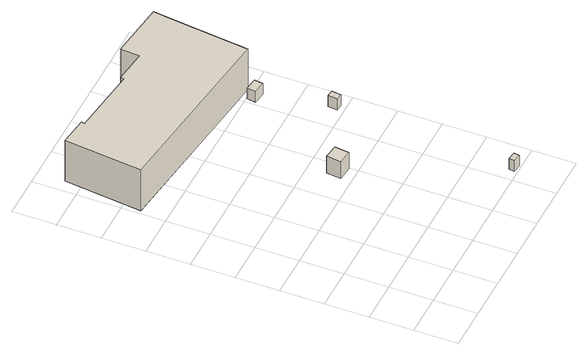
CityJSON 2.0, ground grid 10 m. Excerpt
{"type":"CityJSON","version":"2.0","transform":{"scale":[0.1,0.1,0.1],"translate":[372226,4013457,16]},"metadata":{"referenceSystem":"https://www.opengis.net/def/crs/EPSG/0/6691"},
"CityObjects":{
"building1":{"type":"Building","attributes":{"枝番":1,"利根川水系渡良瀬川洪水浸水想定区域（計画規模）.規模":"L1","利根川水系渡良瀬川洪水浸水想定区域（計画規模）.浸水ランク":"2","利根川水系渡良瀬川洪水浸水想定区域（計画規模）.浸水深":0.61,"利根川水系渡良瀬川洪水浸水想定区域（計画規模）.継続時間":2.9,"利根川水系渡良瀬川洪水浸水想定区域（想定最大規模）.規模":"L2","利根川水系渡良瀬川洪水浸水想定区域（想定最大規模）.浸水ランク":"2","利根川水系渡良瀬川洪水浸水想定区域（想定最大規模）.浸水深":1.12,"利根川水系渡良瀬川洪水浸水想定区域（想定最大規模）.継続時間":14.2,"利根川水系利根川洪水浸水想定区域（計画規模）.規模":"L1","利根川水系利根川洪水浸水想定区域（計画規模）.浸水ランク":"2","利根川水系利根川洪水浸水想定区域（計画規模）.浸水深":1.5,"利根川水系利根川洪水浸水想定区域（想定最大規模）.規模":"L2","利根川水系利根川洪水浸水想定区域（想定最大規模）.浸水ランク":"3","利根川水系利根川洪水浸水想定区域（想定最大規模）.浸水深":3.73,"measuredHeight":5.1,"BuildingDetails.prefecture":"10","BuildingDetails.city":"10207"},"geometry":[{"type":"Solid","lod":"1","boundaries":[[[[0,1,2,3]],[[2,4,5,3]],[[1,6,4,2]],[[0,7,6,1]],[[3,5,7,0]],[[4,6,7,5]]]]}]},
"building2":{"type":"Building","attributes":{"枝番":1,"利根川水系渡良瀬川洪水浸水想定区域（計画規模）.規模":"L1","利根川水系渡良瀬川洪水浸水想定区域（計画規模）.浸水ランク":"1","利根川水系渡良瀬川洪水浸水想定区域（計画規模）.浸水深":0.45,"利根川水系渡良瀬川洪水浸水想定区域（想定最大規模）.規模":"L2","利根川水系渡良瀬川洪水浸水想定区域（想定最大規模）.浸水ランク":"2","利根川水系渡良瀬川洪水浸水想定区域（想定最大規模）.浸水深":1.01,"利根川水系渡良瀬川洪水浸水想定区域（想定最大規模）.継続時間":8.2,"利根川水系利根川洪水浸水想定区域（計画規模）.規模":"L1","利根川水系利根川洪水浸水想定区域（計画規模）.浸水ランク":"2","利根川水系利根川洪水浸水想定区域（計画規模）.浸水深":1.5,"利根川水系利根川洪水浸水想定区域（想定最大規模）.規模":"L2","利根川水系利根川洪水浸水想定区域（想定最大規模）.浸水ランク":"3","利根川水系利根川洪水浸水想定区域（想定最大規模）.浸水深":3.73,"BuildingDetails.prefecture":"10","BuildingDetails.city":"10207"},"geometry":[{"type":"Solid","lod":"1","boundaries":[[[[8,9,10,11]],[[10,12,13,11]],[[9,14,12,10]],[[8,15,14,9]],[[11,13,15,8]],[[12,14,15,13]]]]}]},
"building3":{"type":"Building","attributes":{"枝番":1,"利根川水系渡良瀬川洪水浸水想定区域（計画規模）.規模":"L1","利根川水系渡良瀬川洪水浸水想定区域（計画規模）.浸水ランク":"2","利根川水系渡良瀬川洪水浸水想定区域（計画規模）.浸水深":0.96,"利根川水系渡良瀬川洪水浸水想定区域（計画規模）.継続時間":4.2,"利根川水系渡良瀬川洪水浸水想定区域（想定最大規模）.規模":"L2","利根川水系渡良瀬川洪水浸水想定区域（想定最大規模）.浸水ランク":"2","利根川水系渡良瀬川洪水浸水想定区域（想定最大規模）.浸水深":1.47,"利根川水系渡良瀬川洪水浸水想定区域（想定最大規模）.継続時間":15.8,"利根川水系矢場川洪水浸水想定区域（想定最大規模）.規模":"L2","利根川水系矢場川洪水浸水想定区域（想定最大規模）.浸水ランク":"1","利根川水系矢場川洪水浸水想定区域（想定最大規模）.浸水深":0.19,"利根川水系多々良川洪水浸水想定区域（想定最大規模）.規模":"L2","利根川水系多々良川洪水浸水想定区域（想定最大規模）.浸水ランク":"1","利根川水系多々良川洪水浸水想定区域（想定最大規模）.浸水深":0.01,"利根川水系利根川洪水浸水想定区域（計画規模）.規模":"L1","利根川水系利根川洪水浸水想定区域（計画規模）.浸水ランク":"2","利根川水系利根川洪水浸水想定区域（計画規模）.浸水深":1.7,"利根川水系利根川洪水浸水想定区域（想定最大規模）.規模":"L2","利根川水系利根川洪水浸水想定区域（想定最大規模）.浸水ランク":"3","利根川水系利根川洪水浸水想定区域（想定最大規模）.浸水深":3.93,"usage":"422","measuredHeight":12.8,"BuildingDetails.prefecture":"10","BuildingDetails.city":"10207","BuildingDetails.surveyYear":2016},"geometry":[{"type":"Solid","lod":"1","boundaries":[[[[16,17,18,19,20,21,22,23,24,25,26,27]],[[26,28,29,27]],[[25,30,28,26]],[[24,31,30,25]],[[23,32,31,24]],[[22,33,32,23]],[[21,34,33,22]],[[20,35,34,21]],[[19,36,35,20]],[[18,37,36,19]],[[17,38,37,18]],[[16,39,38,17]],[[27,29,39,16]],[[28,30,31,32,33,34,35,36,37,38,39,29]]]]}]},
"building4":{"type":"Building","attributes":{"枝番":1,"利根川水系渡良瀬川洪水浸水想定区域（計画規模）.規模":"L1","利根川水系渡良瀬川洪水浸水想定区域（計画規模）.浸水ランク":"2","利根川水系渡良瀬川洪水浸水想定区域（計画規模）.浸水深":0.96,"利根川水系渡良瀬川洪水浸水想定区域（計画規模）.継続時間":4.2,"利根川水系渡良瀬川洪水浸水想定区域（想定最大規模）.規模":"L2","利根川水系渡良瀬川洪水浸水想定区域（想定最大規模）.浸水ランク":"2","利根川水系渡良瀬川洪水浸水想定区域（想定最大規模）.浸水深":1.46,"利根川水系渡良瀬川洪水浸水想定区域（想定最大規模）.継続時間":15.8,"利根川水系矢場川洪水浸水想定区域（想定最大規模）.規模":"L2","利根川水系矢場川洪水浸水想定区域（想定最大規模）.浸水ランク":"1","利根川水系矢場川洪水浸水想定区域（想定最大規模）.浸水深":0.28,"利根川水系利根川洪水浸水想定区域（計画規模）.規模":"L1","利根川水系利根川洪水浸水想定区域（計画規模）.浸水ランク":"2","利根川水系利根川洪水浸水想定区域（計画規模）.浸水深":1.8,"利根川水系利根川洪水浸水想定区域（想定最大規模）.規模":"L2","利根川水系利根川洪水浸水想定区域（想定最大規模）.浸水ランク":"3","利根川水系利根川洪水浸水想定区域（想定最大規模）.浸水深":4.03,"BuildingDetails.prefecture":"10","BuildingDetails.city":"10207"},"geometry":[{"type":"Solid","lod":"1","boundaries":[[[[40,41,42,43]],[[42,44,45,43]],[[41,46,44,42]],[[40,47,46,41]],[[43,45,47,40]],[[44,46,47,45]]]]}]},
"building5":{"type":"Building","attributes":{"枝番":1,"利根川水系渡良瀬川洪水浸水想定区域（計画規模）.規模":"L1","利根川水系渡良瀬川洪水浸水想定区域（計画規模）.浸水ランク":"2","利根川水系渡良瀬川洪水浸水想定区域（計画規模）.浸水深":0.62,"利根川水系渡良瀬川洪水浸水想定区域（計画規模）.継続時間":4.2,"利根川水系渡良瀬川洪水浸水想定区域（想定最大規模）.規模":"L2","利根川水系渡良瀬川洪水浸水想定区域（想定最大規模）.浸水ランク":"2","利根川水系渡良瀬川洪水浸水想定区域（想定最大規模）.浸水深":1.13,"利根川水系渡良瀬川洪水浸水想定区域（想定最大規模）.継続時間":15.8,"利根川水系矢場川洪水浸水想定区域（想定最大規模）.規模":"L2","利根川水系矢場川洪水浸水想定区域（想定最大規模）.浸水ランク":"1","利根川水系矢場川洪水浸水想定区域（想定最大規模）.浸水深":0.09,"利根川水系多々良川洪水浸水想定区域（想定最大規模）.規模":"L2","利根川水系利根川洪水浸水想定区域（計画規模）.規模":"L1","利根川水系利根川洪水浸水想定区域（計画規模）.浸水ランク":"2","利根川水系利根川洪水浸水想定区域（計画規模）.浸水深":1.4,"利根川水系利根川洪水浸水想定区域（想定最大規模）.規模":"L2","利根川水系利根川洪水浸水想定区域（想定最大規模）.浸水ランク":"3","利根川水系利根川洪水浸水想定区域（想定最大規模）.浸水深":3.63,"BuildingDetails.prefecture":"10","BuildingDetails.city":"10207"},"geometry":[{"type":"Solid","lod":"1","boundaries":[[[[48,49,50,51]],[[50,52,53,51]],[[49,54,52,50]],[[48,55,54,49]],[[51,53,55,48]],[[52,54,55,53]]]]}]}
},
"vertices":[
[258,321,16],[262,355,16],[295,351,16],[291,317,16],[295,351,62],[291,317,62],[262,355,62],[258,321,62],
[423,5,14],[425,18,14],[444,15,14],[442,2,14],[444,15,44],[442,2,44],[425,18,44],[423,5,44],
[10,660,9],[31,839,9],[96,831,9],[95,823,9],[251,804,9],[252,812,9],[328,803,9],[333,847,9],[464,831,9],[456,770,9],[444,668,9],[437,608,9],[444,668,121],[437,608,121],[456,770,121],[464,831,121],[333,847,121],[328,803,121],[252,812,121],[251,804,121],[95,823,121],[96,831,121],[31,839,121],[10,660,121],
[449,413,14],[451,435,14],[467,433,14],[464,411,14],[467,433,44],[464,411,44],[451,435,44],[449,413,44],
[401,575,16],[404,595,16],[432,591,16],[429,571,16],[432,591,46],[429,571,46],[404,595,46],[401,575,46]
]}
